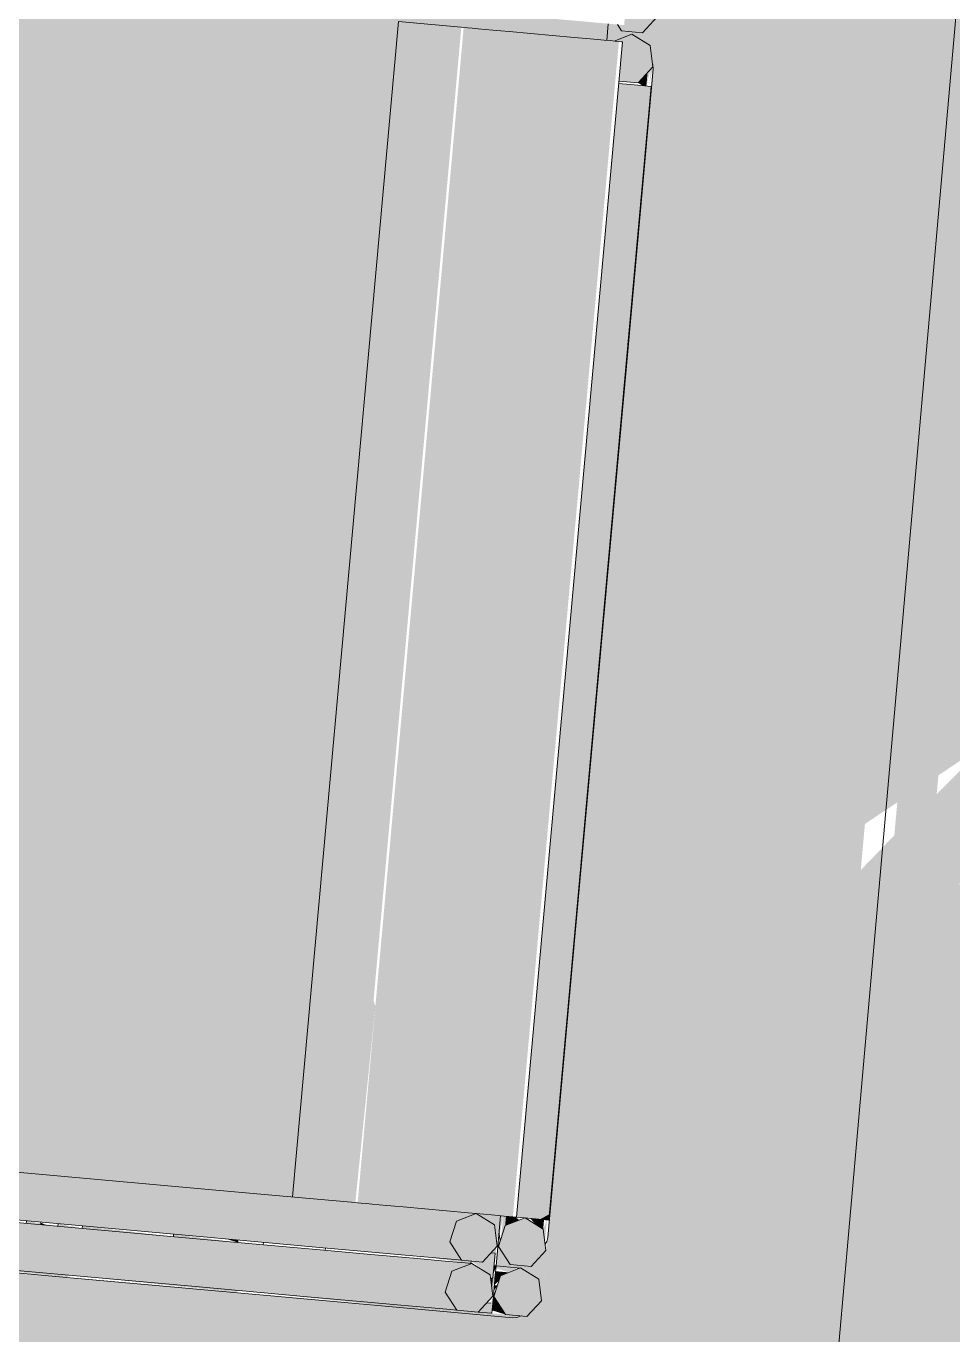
# Model space of a CAD drawing. Header units: centimetres. Extents: x -4381 to 5639, y -3920 to 4826.
# Drawn here: x 309.539 to 310.096, y 77.862 to 78.649 of the extents above; entities that cross this region are included whole.
import ezdxf
from ezdxf.xclip import XClip

# ---------------------------------------------------------------- set-up
doc = ezdxf.new("R2010")
doc.units = ezdxf.units.CM
doc.header["$MEASUREMENT"] = 0
doc.header["$XCLIPFRAME"] = 0
doc.linetypes.add('Dashed', pattern=[0.564444, 0.282222, -0.282222])
doc.layers.add('01- MOBILIER', color=7, linetype='Continuous')
doc.layers.add('Drawing & Figure', color=7, linetype='Continuous')
for name, color, linetype, lineweight in [('01- MOBILIER_Pen_No__1', 7, 'Continuous', 5), ('01- MOBILIER_Pen_No__101', 252, 'Continuous', 5), ('01- MOBILIER_Pen_No__2', 8, 'Continuous', 5), ('Dalles_Pen_No__101', 252, 'Continuous', 5)]:
    doc.layers.add(name, color=color, linetype=linetype, lineweight=lineweight)
doc.layers.add('01- MOBILIER_Pen_No__180', color=7, linetype='Continuous', lineweight=5, true_color=0xe2e3c6)
doc.layers.add('RECULS_Pen_No__58', color=7, linetype='Continuous', lineweight=5, true_color=0xdf0000)

# ---------------------------------------------------------------- blocks, each defined once
blk = doc.blocks.new('Drawing_13_13', base_point=(-54.85237, -87.09209))
at = {"layer": '01- MOBILIER', "linetype": 'Continuous', "lineweight": 0, "ltscale": 5, "true_color": 0xffffff}
for points in [[(185.16621, 65.98939), (185.13433, 65.63604), (185.4421, 65.60827), (185.47398, 65.96162)], [(185.4421, 65.60827), (185.46096, 65.60657), (185.49283, 65.95992), (185.47398, 65.96162)], [(185.46096, 65.60657), (185.49354, 65.95986)], [(185.46166, 65.6065), (185.46277, 65.6064), (185.49465, 65.95976), (185.49354, 65.95986)], [(185.46277, 65.6064), (185.46424, 65.60627), (185.49612, 65.95962), (185.49465, 65.95976)], [(185.46424, 65.60627), (185.46604, 65.60611), (185.49792, 65.95946), (185.49612, 65.95962)], [(185.46604, 65.60611), (185.46811, 65.60592), (185.49998, 65.95928), (185.49792, 65.95946)], [(185.46811, 65.60592), (185.47039, 65.60572), (185.50226, 65.95907), (185.49998, 65.95928)], [(185.47039, 65.60572), (185.47281, 65.6055), (185.50469, 65.95885), (185.50226, 65.95907)], [(185.47281, 65.6055), (185.47531, 65.60527), (185.50719, 65.95863), (185.50469, 65.95885)], [(185.47531, 65.60527), (185.49485, 65.60351), (185.52672, 65.95686), (185.50719, 65.95863)], [(185.49485, 65.60351), (185.49728, 65.60329), (185.52916, 65.95664), (185.52672, 65.95686)], [(185.49728, 65.60329), (185.49964, 65.60308), (185.53152, 65.95643), (185.52916, 65.95664)], [(185.49964, 65.60308), (185.50187, 65.60288), (185.53375, 65.95623), (185.53152, 65.95643)], [(185.50187, 65.60288), (185.50391, 65.60269), (185.53579, 65.95605), (185.53375, 65.95623)], [(185.50391, 65.60269), (185.50569, 65.60253), (185.53757, 65.95589), (185.53579, 65.95605)], [(185.50569, 65.60253), (185.50717, 65.6024), (185.53905, 65.95575), (185.53757, 65.95589)], [(185.50717, 65.6024), (185.50831, 65.60229), (185.54019, 65.95565), (185.53905, 65.95575)], [(185.50831, 65.60229), (185.54096, 65.95558)], [(185.50908, 65.60223), (185.54133, 65.95555)]]:
    blk.add_hatch(color=7, dxfattribs=at).paths.add_polyline_path(points)
at = {"layer": '01- MOBILIER_Pen_No__101', "linetype": 'Continuous', "lineweight": 0, "ltscale": 5, "true_color": 0x262626}
for points in [[(185.17581, 65.99358), (185.17536, 65.98856), (185.53653, 65.95598), (185.53699, 65.96099)], [(185.54141, 65.96059), (185.53976, 65.96074), (185.54097, 65.95886), (185.54732, 65.95828), (185.55175, 65.96303), (185.55091, 65.96951), (185.54544, 65.97286), (185.5428, 65.97184), (185.54178, 65.96056)], [(185.54027, 65.94376), (185.54597, 65.94325), (185.55039, 65.94799), (185.54955, 65.95448), (185.54408, 65.95782), (185.53879, 65.95578), (185.54133, 65.95555)], [(185.50831, 65.60229), (185.54096, 65.95558)], [(185.50908, 65.60223), (185.54133, 65.95555)], [(185.55044, 65.94856), (185.54648, 65.90462), (185.55052, 65.94737)], [(185.54597, 65.94325), (185.54729, 65.94238), (185.54752, 65.94491)], [(185.54752, 65.94491), (185.54729, 65.94238), (185.54845, 65.94227), (185.54881, 65.9463)], [(185.54881, 65.9463), (185.54845, 65.94227), (185.54979, 65.94734)], [(185.54979, 65.94734), (185.54932, 65.94219), (185.55039, 65.94799)], [(185.50981, 65.60613), (185.51602, 65.61131), (185.5459, 65.9425), (185.5402, 65.94302)], [(185.5459, 65.9425), (185.51602, 65.61131), (185.52039, 65.61545), (185.54986, 65.94214)], [(185.54116, 65.94368), (185.54272, 65.94279)], [(185.54279, 65.94353), (185.54435, 65.94264)], [(185.54442, 65.94339), (185.5459, 65.9425)], [(185.54192, 65.85416), (185.54658, 65.90372)], [(185.54192, 65.85416), (185.53701, 65.79967), (185.54206, 65.8536)], [(185.53701, 65.79967), (185.53197, 65.7438), (185.53717, 65.79946)], [(185.53197, 65.7438), (185.52705, 65.6893), (185.53217, 65.74397)], [(185.5225, 65.63885), (185.52728, 65.68983)], [(185.13441, 65.63695), (185.18804, 65.63119), (185.18904, 65.63307), (185.20068, 65.63605), (185.21958, 65.63846), (185.23671, 65.63828), (185.22928, 65.62747), (185.24094, 65.62642), (185.24839, 65.63726), (185.2886, 65.63357), (185.27963, 65.62293), (185.29224, 65.62179), (185.30119, 65.63241), (185.33962, 65.62889), (185.32918, 65.61846), (185.34278, 65.61723), (185.35319, 65.62764), (185.3906, 65.62421), (185.37873, 65.61399), (185.39337, 65.61266), (185.40522, 65.62287), (185.44237, 65.61946), (185.42905, 65.60945), (185.4421, 65.60827), (185.44602, 65.65175), (185.24451, 65.67023), (185.22491, 65.67044), (185.20331, 65.66767), (185.18157, 65.66212), (185.16119, 65.65415), (185.14355, 65.64432)], [(185.44545, 65.63698), (185.4451, 65.64151), (185.4421, 65.60827), (185.44847, 65.60769), (185.447, 65.62004)], [(185.5225, 65.63885), (185.51854, 65.59491), (185.51882, 65.59606), (185.52276, 65.63971)], [(185.20205, 65.62993), (185.20142, 65.62713), (185.41622, 65.60775), (185.4168, 65.61055)], [(185.20069, 65.61489), (185.20006, 65.61209), (185.41487, 65.59271), (185.41544, 65.59551)], [(185.4168, 65.61055), (185.41622, 65.60775), (185.43318, 65.60622), (185.43472, 65.60893)], [(185.43472, 65.60893), (185.43318, 65.60622), (185.44899, 65.60479), (185.45174, 65.6074)], [(185.45174, 65.6074), (185.44899, 65.60479), (185.46317, 65.60351), (185.46701, 65.60602)], [(185.46701, 65.60602), (185.46317, 65.60351), (185.47501, 65.60245), (185.47976, 65.60487)], [(185.47501, 65.60245), (185.48391, 65.60164), (185.48936, 65.604), (185.47976, 65.60487)], [(185.48936, 65.604), (185.48391, 65.60164), (185.48944, 65.60114), (185.49531, 65.60347)], [(185.49531, 65.60347), (185.48944, 65.60114), (185.49135, 65.60097), (185.49733, 65.60329)], [(185.49733, 65.60329), (185.5028, 65.59994), (185.50364, 65.59345), (185.50183, 65.59151), (185.503, 65.5914), (185.50266, 65.58765), (185.50465, 65.60262)], [(185.50418, 65.59738), (185.50426, 65.5962), (185.50484, 65.60261)], [(185.50426, 65.5962), (185.50538, 65.60256)], [(185.50538, 65.60256), (185.50477, 65.5958), (185.506, 65.59965), (185.50625, 65.60248)], [(185.50625, 65.60248), (185.506, 65.59965), (185.50721, 65.60012), (185.50741, 65.60238)], [(185.50721, 65.60012), (185.50866, 65.60068), (185.5088, 65.60225), (185.50741, 65.60238)], [(185.5088, 65.60225), (185.50866, 65.60068), (185.51027, 65.60131), (185.50908, 65.60223)], [(185.51649, 65.60156), (185.51911, 65.60132), (185.51927, 65.60308)], [(185.36208, 65.60108), (185.36611, 65.59997)], [(185.36627, 65.59995), (185.36788, 65.59981), (185.36624, 65.6007)], [(185.36995, 65.60037), (185.37154, 65.59948)], [(185.37154, 65.59948), (185.37889, 65.59881), (185.37161, 65.60022)], [(185.37896, 65.59956), (185.40628, 65.59634)], [(185.51361, 65.60182), (185.51501, 65.60011), (185.51515, 65.60168)], [(185.51515, 65.60168), (185.51501, 65.60011), (185.51634, 65.5993), (185.51654, 65.60155)], [(185.51654, 65.60155), (185.51634, 65.5993), (185.51744, 65.59862), (185.5177, 65.60145)], [(185.51744, 65.59862), (185.51796, 65.59461), (185.51857, 65.60137)], [(185.51796, 65.59461), (185.51911, 65.60132)], [(185.40628, 65.59634), (185.41736, 65.59534), (185.40634, 65.59709)], [(185.41544, 65.59551), (185.41487, 65.59271), (185.43183, 65.59118), (185.43336, 65.5939)], [(185.42567, 65.59534), (185.4222, 65.59566), (185.42561, 65.5946)], [(185.42583, 65.59533), (185.43328, 65.59391)], [(185.43334, 65.59465), (185.45194, 65.59222)], [(185.43336, 65.5939), (185.43183, 65.59118), (185.44763, 65.58976), (185.45039, 65.59236)], [(185.45039, 65.59236), (185.44763, 65.58976), (185.46181, 65.58848), (185.46566, 65.59098)], [(185.452, 65.59297), (185.46553, 65.591)], [(185.46566, 65.59098), (185.46181, 65.58848), (185.47365, 65.58741), (185.47841, 65.58983)], [(185.4958, 65.58902), (185.48138, 65.59032), (185.49573, 65.58827)], [(185.4958, 65.58902), (185.50145, 65.5849), (185.50232, 65.58389), (185.503, 65.5914), (185.50183, 65.59151), (185.49922, 65.58871)], [(185.37454, 65.58424), (185.32137, 65.58903), (185.37417, 65.58408)], [(185.37493, 65.58476), (185.32142, 65.58959), (185.37454, 65.58424)], [(185.47365, 65.58741), (185.48256, 65.58661), (185.488, 65.58897), (185.47841, 65.58983)], [(185.488, 65.58897), (185.48256, 65.58661), (185.48809, 65.58611), (185.49396, 65.58843)], [(185.49396, 65.58843), (185.48809, 65.58611), (185.49, 65.58593), (185.49598, 65.58825)], [(185.50266, 65.58765), (185.50241, 65.58481), (185.5033, 65.58759)], [(185.50323, 65.58684), (185.50715, 65.58559), (185.50905, 65.58632)], [(185.50328, 65.5874), (185.51022, 65.58677), (185.5033, 65.58759)], [(185.50328, 65.5874), (185.50905, 65.58632), (185.51022, 65.58677)], [(185.42519, 65.57967), (185.37454, 65.58424), (185.42449, 65.57954)], [(185.4259, 65.58016), (185.37493, 65.58476), (185.42519, 65.57967)], [(185.50157, 65.58395), (185.50202, 65.58049), (185.50232, 65.58389)], [(185.50229, 65.57841), (185.50304, 65.58476), (185.50232, 65.58389), (185.50202, 65.58048)], [(185.50291, 65.58333), (185.50277, 65.58174), (185.50419, 65.58322)], [(185.50304, 65.58476), (185.50291, 65.58333), (185.50419, 65.58322), (185.50464, 65.58461)], [(185.50315, 65.58595), (185.50304, 65.58476), (185.50464, 65.58461), (185.50715, 65.58559)], [(185.42519, 65.57967), (185.46991, 65.57544), (185.47092, 65.57554)], [(185.4259, 65.58016), (185.47092, 65.57554), (185.47192, 65.57601)], [(185.49786, 65.57367), (185.50201, 65.5733), (185.50247, 65.5784), (185.50165, 65.57637), (185.50048, 65.57647)], [(185.50247, 65.5784), (185.50233, 65.57681), (185.50374, 65.57668), (185.50265, 65.57838)], [(185.50262, 65.58007), (185.5037, 65.58166)], [(185.50956, 65.57205), (185.47092, 65.57554), (185.46991, 65.57544), (185.5083, 65.57198)], [(185.5108, 65.5725), (185.47192, 65.57601), (185.47092, 65.57554), (185.50956, 65.57205)], [(185.50209, 65.57419), (185.50554, 65.57388), (185.50472, 65.57515), (185.5022, 65.57538)], [(185.50233, 65.57681), (185.5022, 65.57538), (185.50472, 65.57515), (185.50374, 65.57668)], [(185.50209, 65.57419), (185.50615, 65.57292), (185.50554, 65.57388)]]:
    blk.add_hatch(color=250, dxfattribs=at).paths.add_polyline_path(points)
at = {"layer": '01- MOBILIER_Pen_No__180', "linetype": 'Continuous', "ltscale": 5}
for points in [[(185.17581, 65.99358), (185.17536, 65.98856), (185.53653, 65.95598), (185.53699, 65.96099)], [(185.54141, 65.96059), (185.53976, 65.96074), (185.54097, 65.95886), (185.54732, 65.95828), (185.55175, 65.96303), (185.55091, 65.96951), (185.54544, 65.97286), (185.5428, 65.97184), (185.54178, 65.96056)], [(185.54027, 65.94376), (185.54597, 65.94325), (185.55039, 65.94799), (185.54955, 65.95448), (185.54408, 65.95782), (185.53879, 65.95578), (185.54133, 65.95555)], [(185.55044, 65.94856), (185.54648, 65.90462), (185.55052, 65.94737)], [(185.54597, 65.94325), (185.54729, 65.94238), (185.54752, 65.94491)], [(185.54752, 65.94491), (185.54729, 65.94238), (185.54845, 65.94227), (185.54881, 65.9463)], [(185.54881, 65.9463), (185.54845, 65.94227), (185.54979, 65.94734)], [(185.54979, 65.94734), (185.54932, 65.94219), (185.55039, 65.94799)], [(185.5402, 65.94302), (185.50945, 65.60219), (185.51515, 65.60168), (185.5459, 65.9425)], [(185.51515, 65.60168), (185.51911, 65.60132), (185.54986, 65.94214), (185.5459, 65.9425)], [(185.54116, 65.94368), (185.54272, 65.94279)], [(185.54279, 65.94353), (185.54435, 65.94264)], [(185.54442, 65.94339), (185.5459, 65.9425)], [(185.54192, 65.85416), (185.54658, 65.90372)], [(185.53701, 65.79967), (185.54206, 65.8536)], [(185.53701, 65.79967), (185.53197, 65.7438), (185.53717, 65.79946)], [(185.53197, 65.7438), (185.52705, 65.6893), (185.53217, 65.74397)], [(185.5225, 65.63885), (185.52728, 65.68983)], [(185.5225, 65.63885), (185.51854, 65.59491), (185.51882, 65.59606), (185.52276, 65.63971)], [(185.20205, 65.62993), (185.20142, 65.62713), (185.41622, 65.60775), (185.4168, 65.61055)], [(185.20142, 65.62713), (185.20075, 65.62078), (185.41557, 65.6014), (185.41622, 65.60775)], [(185.20075, 65.62078), (185.20055, 65.61565), (185.41533, 65.59628), (185.41557, 65.6014)], [(185.20069, 65.61489), (185.20006, 65.61209), (185.41487, 65.59271), (185.41544, 65.59551)], [(185.20006, 65.61209), (185.19939, 65.60574), (185.41421, 65.58636), (185.41487, 65.59271)], [(185.4168, 65.61055), (185.41622, 65.60775), (185.43318, 65.60622), (185.43472, 65.60893)], [(185.41622, 65.60775), (185.41557, 65.6014), (185.43229, 65.59989), (185.43318, 65.60622)], [(185.43318, 65.60622), (185.43229, 65.59989), (185.4478, 65.59849), (185.44899, 65.60479)], [(185.43472, 65.60893), (185.43318, 65.60622), (185.44899, 65.60479), (185.45174, 65.6074)], [(185.45174, 65.6074), (185.44899, 65.60479), (185.46317, 65.60351), (185.46701, 65.60602)], [(185.46317, 65.60351), (185.47501, 65.60245), (185.47976, 65.60487), (185.46701, 65.60602)], [(185.19939, 65.60574), (185.19919, 65.60062), (185.41398, 65.58124), (185.41421, 65.58636)], [(185.44899, 65.60479), (185.4478, 65.59849), (185.46171, 65.59723), (185.46317, 65.60351)], [(185.46317, 65.60351), (185.46171, 65.59723), (185.47332, 65.59619), (185.47501, 65.60245)], [(185.47501, 65.60245), (185.47332, 65.59619), (185.48206, 65.5954), (185.48391, 65.60164)], [(185.47976, 65.60487), (185.47501, 65.60245), (185.48391, 65.60164), (185.48936, 65.604)], [(185.48936, 65.604), (185.48391, 65.60164), (185.48944, 65.60114), (185.49531, 65.60347)], [(185.49733, 65.60329), (185.49135, 65.60097), (185.48937, 65.59474), (185.49287, 65.58928), (185.49922, 65.58871), (185.50364, 65.59345), (185.5028, 65.59994)], [(185.49531, 65.60347), (185.48944, 65.60114), (185.49135, 65.60097), (185.49733, 65.60329)], [(185.50465, 65.60262), (185.49733, 65.60329), (185.5028, 65.59994), (185.50364, 65.59345), (185.50183, 65.59151), (185.503, 65.5914), (185.50266, 65.58765)], [(185.51744, 65.59862), (185.51198, 65.60196), (185.506, 65.59965), (185.50401, 65.59342), (185.50751, 65.58796), (185.51386, 65.58739), (185.51828, 65.59213)], [(185.50418, 65.59738), (185.50426, 65.5962), (185.50484, 65.60261)], [(185.50426, 65.5962), (185.50538, 65.60256)], [(185.50538, 65.60256), (185.50477, 65.5958), (185.506, 65.59965), (185.50625, 65.60248)], [(185.50625, 65.60248), (185.506, 65.59965), (185.50721, 65.60012), (185.50741, 65.60238)], [(185.50721, 65.60012), (185.50866, 65.60068), (185.5088, 65.60225), (185.50741, 65.60238)], [(185.5088, 65.60225), (185.50866, 65.60068), (185.51027, 65.60131), (185.50908, 65.60223)], [(185.36201, 65.60033), (185.37154, 65.59948), (185.36208, 65.60108)], [(185.37161, 65.60022), (185.37889, 65.59881)], [(185.37889, 65.59881), (185.40628, 65.59634), (185.37896, 65.59956)], [(185.41557, 65.6014), (185.41533, 65.59628), (185.43272, 65.59471), (185.43229, 65.59989)], [(185.43229, 65.59989), (185.43272, 65.59471), (185.44907, 65.59323), (185.4478, 65.59849)], [(185.4478, 65.59849), (185.44907, 65.59323), (185.46373, 65.59191), (185.46171, 65.59723)], [(185.48391, 65.60164), (185.48206, 65.5954), (185.48748, 65.59491), (185.48944, 65.60114)], [(185.48944, 65.60114), (185.48748, 65.59491), (185.48937, 65.59474), (185.49135, 65.60097)], [(185.51361, 65.60182), (185.51501, 65.60011), (185.51515, 65.60168)], [(185.51515, 65.60168), (185.51501, 65.60011), (185.51634, 65.5993), (185.51654, 65.60155)], [(185.51654, 65.60155), (185.51634, 65.5993), (185.51744, 65.59862), (185.5177, 65.60145)], [(185.51744, 65.59862), (185.51796, 65.59461), (185.51857, 65.60137)], [(185.51796, 65.59461), (185.51911, 65.60132)], [(185.40628, 65.59634), (185.42561, 65.5946), (185.40634, 65.59709)], [(185.41544, 65.59551), (185.41487, 65.59271), (185.43183, 65.59118), (185.43336, 65.5939)], [(185.42583, 65.59533), (185.43328, 65.59391)], [(185.43334, 65.59465), (185.45194, 65.59222)], [(185.47332, 65.59619), (185.46171, 65.59723), (185.46373, 65.59191), (185.47598, 65.5908)], [(185.47332, 65.59619), (185.47598, 65.5908), (185.48519, 65.58997), (185.48206, 65.5954)], [(185.48206, 65.5954), (185.48519, 65.58997), (185.49091, 65.58946), (185.48748, 65.59491)], [(185.48748, 65.59491), (185.49091, 65.58946), (185.49287, 65.58928), (185.48937, 65.59474)], [(185.41487, 65.59271), (185.41421, 65.58636), (185.43094, 65.58485), (185.43183, 65.59118)], [(185.43183, 65.59118), (185.43094, 65.58485), (185.44644, 65.58345), (185.44763, 65.58976)], [(185.43336, 65.5939), (185.43183, 65.59118), (185.44763, 65.58976), (185.45039, 65.59236)], [(185.45039, 65.59236), (185.44763, 65.58976), (185.46181, 65.58848), (185.46566, 65.59098)], [(185.452, 65.59297), (185.49573, 65.58827)], [(185.46181, 65.58848), (185.47365, 65.58741), (185.47841, 65.58983), (185.46566, 65.59098)], [(185.4958, 65.58902), (185.50145, 65.5849), (185.50232, 65.58389), (185.503, 65.5914), (185.50183, 65.59151), (185.49922, 65.58871)], [(185.37454, 65.58424), (185.32137, 65.58903), (185.37417, 65.58408)], [(185.37493, 65.58476), (185.32142, 65.58959), (185.37454, 65.58424)], [(185.41421, 65.58636), (185.41398, 65.58124), (185.43136, 65.57967), (185.43094, 65.58485)], [(185.44763, 65.58976), (185.44644, 65.58345), (185.46035, 65.5822), (185.46181, 65.58848)], [(185.46181, 65.58848), (185.46035, 65.5822), (185.47196, 65.58115), (185.47365, 65.58741)], [(185.47365, 65.58741), (185.47196, 65.58115), (185.4807, 65.58036), (185.48256, 65.58661)], [(185.47841, 65.58983), (185.47365, 65.58741), (185.48256, 65.58661), (185.488, 65.58897)], [(185.48256, 65.58661), (185.4807, 65.58036), (185.48613, 65.57987), (185.48809, 65.58611)], [(185.488, 65.58897), (185.48256, 65.58661), (185.48809, 65.58611), (185.49396, 65.58843)], [(185.49598, 65.58825), (185.49, 65.58593), (185.48801, 65.5797), (185.49151, 65.57424), (185.49786, 65.57367), (185.50229, 65.57841), (185.50145, 65.5849)], [(185.49396, 65.58843), (185.48809, 65.58611), (185.49, 65.58593), (185.49598, 65.58825)], [(185.50266, 65.58765), (185.50241, 65.58481), (185.5033, 65.58759)], [(185.51609, 65.58358), (185.51062, 65.58693), (185.50464, 65.58461), (185.50265, 65.57838), (185.50615, 65.57292), (185.51251, 65.57235), (185.51693, 65.57709)], [(185.50323, 65.58684), (185.50715, 65.58559), (185.50905, 65.58632)], [(185.50328, 65.5874), (185.51022, 65.58677), (185.5033, 65.58759)], [(185.50328, 65.5874), (185.50905, 65.58632), (185.51022, 65.58677)], [(185.37454, 65.58424), (185.42449, 65.57954)], [(185.37493, 65.58476), (185.42519, 65.57967)], [(185.43094, 65.58485), (185.43136, 65.57967), (185.44771, 65.5782), (185.44644, 65.58345)], [(185.44644, 65.58345), (185.44771, 65.5782), (185.46237, 65.57687), (185.46035, 65.5822)], [(185.48809, 65.58611), (185.48613, 65.57987), (185.48801, 65.5797), (185.49, 65.58593)], [(185.50229, 65.57841), (185.50304, 65.58476), (185.50232, 65.58389), (185.50202, 65.58048)], [(185.50202, 65.58049), (185.50232, 65.58389)], [(185.50291, 65.58333), (185.50277, 65.58174), (185.50419, 65.58322)], [(185.50291, 65.58333), (185.50419, 65.58322), (185.50464, 65.58461), (185.50304, 65.58476)], [(185.50315, 65.58595), (185.50304, 65.58476), (185.50464, 65.58461), (185.50715, 65.58559)], [(185.42519, 65.57967), (185.46991, 65.57544), (185.47092, 65.57554)], [(185.4259, 65.58016), (185.47092, 65.57554), (185.47192, 65.57601)], [(185.47196, 65.58115), (185.46035, 65.5822), (185.46237, 65.57687), (185.47462, 65.57577)], [(185.47196, 65.58115), (185.47462, 65.57577), (185.48383, 65.57494), (185.4807, 65.58036)], [(185.4807, 65.58036), (185.48383, 65.57494), (185.48955, 65.57442), (185.48613, 65.57987)], [(185.48613, 65.57987), (185.48955, 65.57442), (185.49151, 65.57424), (185.48801, 65.5797)], [(185.49786, 65.57367), (185.50201, 65.5733), (185.50247, 65.5784), (185.50165, 65.57637), (185.50048, 65.57647)], [(185.50247, 65.5784), (185.50233, 65.57681), (185.50374, 65.57668), (185.50265, 65.57838)], [(185.50277, 65.58174), (185.50262, 65.58007), (185.5037, 65.58166)], [(185.47092, 65.57554), (185.46991, 65.57544), (185.5083, 65.57198), (185.50956, 65.57205)], [(185.47192, 65.57601), (185.47092, 65.57554), (185.50956, 65.57205), (185.5108, 65.5725)], [(185.50209, 65.57419), (185.50554, 65.57388), (185.50472, 65.57515), (185.5022, 65.57538)], [(185.50233, 65.57681), (185.5022, 65.57538), (185.50472, 65.57515), (185.50374, 65.57668)], [(185.50209, 65.57419), (185.50615, 65.57292), (185.50554, 65.57388)]]:
    blk.add_hatch(color=256, dxfattribs=at).paths.add_polyline_path(points)
at = {"layer": '01- MOBILIER_Pen_No__2', "linetype": 'Continuous', "lineweight": 0, "ltscale": 5, "true_color": 0x1f1f1f}
for points in [[(185.17581, 65.99358), (185.17536, 65.98856), (185.53653, 65.95598), (185.53699, 65.96099)], [(185.54141, 65.96059), (185.53976, 65.96074), (185.54097, 65.95886), (185.54732, 65.95828), (185.55175, 65.96303), (185.55091, 65.96951), (185.54544, 65.97286), (185.5428, 65.97184), (185.54178, 65.96056)], [(185.54027, 65.94376), (185.54597, 65.94325), (185.55039, 65.94799), (185.54955, 65.95448), (185.54408, 65.95782), (185.53879, 65.95578), (185.54133, 65.95555)], [(185.50831, 65.60229), (185.54096, 65.95558)], [(185.50908, 65.60223), (185.54133, 65.95555)], [(185.55044, 65.94856), (185.54648, 65.90462), (185.55052, 65.94737)], [(185.54597, 65.94325), (185.54729, 65.94238), (185.54752, 65.94491)], [(185.54752, 65.94491), (185.54729, 65.94238), (185.54845, 65.94227), (185.54881, 65.9463)], [(185.54881, 65.9463), (185.54845, 65.94227), (185.54979, 65.94734)], [(185.54979, 65.94734), (185.54932, 65.94219), (185.55039, 65.94799)], [(185.5402, 65.94302), (185.50945, 65.60219), (185.51515, 65.60168), (185.5459, 65.9425)], [(185.51515, 65.60168), (185.51911, 65.60132), (185.54986, 65.94214), (185.5459, 65.9425)], [(185.54116, 65.94368), (185.54272, 65.94279)], [(185.54279, 65.94353), (185.54435, 65.94264)], [(185.54442, 65.94339), (185.5459, 65.9425)], [(185.54192, 65.85416), (185.54658, 65.90372)], [(185.54192, 65.85416), (185.53701, 65.79967), (185.54206, 65.8536)], [(185.13433, 65.63604), (185.4421, 65.60827), (185.45848, 65.7899), (185.15075, 65.81812)], [(185.53701, 65.79967), (185.53197, 65.7438), (185.53717, 65.79946)], [(185.4421, 65.60827), (185.46096, 65.60657), (185.46642, 65.66719), (185.45756, 65.77966)], [(185.53197, 65.7438), (185.52705, 65.6893), (185.53217, 65.74397)], [(185.52705, 65.6893), (185.5225, 65.63885), (185.52728, 65.68983)], [(185.46642, 65.66719), (185.46096, 65.60657), (185.467, 65.66571)], [(185.467, 65.66571), (185.46166, 65.6065), (185.46277, 65.6064), (185.46799, 65.6643)], [(185.46799, 65.6643), (185.46277, 65.6064), (185.46424, 65.60627), (185.46936, 65.66298)], [(185.46936, 65.66298), (185.46424, 65.60627), (185.46604, 65.60611), (185.47106, 65.66179)], [(185.47106, 65.66179), (185.46604, 65.60611), (185.46811, 65.60592), (185.47305, 65.66077)], [(185.51238, 65.66009), (185.50717, 65.6024), (185.50831, 65.60229), (185.51363, 65.66125)], [(185.47305, 65.66077), (185.46811, 65.60592), (185.47039, 65.60572), (185.47528, 65.65996)], [(185.47528, 65.65996), (185.47039, 65.60572), (185.47281, 65.6055), (185.47767, 65.65937)], [(185.47767, 65.65937), (185.47281, 65.6055), (185.47531, 65.60527), (185.48016, 65.65902)], [(185.49969, 65.65725), (185.48016, 65.65902), (185.47531, 65.60527), (185.49485, 65.60351)], [(185.49969, 65.65725), (185.49485, 65.60351), (185.49728, 65.60329), (185.50214, 65.65715)], [(185.50214, 65.65715), (185.49728, 65.60329), (185.49964, 65.60308), (185.50453, 65.65729)], [(185.50453, 65.65729), (185.49964, 65.60308), (185.50187, 65.60288), (185.50681, 65.65767)], [(185.50681, 65.65767), (185.50187, 65.60288), (185.50391, 65.60269), (185.50892, 65.65827)], [(185.50892, 65.65827), (185.50391, 65.60269), (185.50569, 65.60253), (185.51079, 65.65909)], [(185.51079, 65.65909), (185.50569, 65.60253), (185.50717, 65.6024), (185.51238, 65.66009)], [(185.5225, 65.63885), (185.51854, 65.59491), (185.51882, 65.59606), (185.52276, 65.63971)], [(185.20205, 65.62993), (185.20142, 65.62713), (185.41622, 65.60775), (185.4168, 65.61055)], [(185.20142, 65.62713), (185.20075, 65.62078), (185.41557, 65.6014), (185.41622, 65.60775)], [(185.20075, 65.62078), (185.20055, 65.61565), (185.41533, 65.59628), (185.41557, 65.6014)], [(185.20069, 65.61489), (185.20006, 65.61209), (185.41487, 65.59271), (185.41544, 65.59551)], [(185.20006, 65.61209), (185.19939, 65.60574), (185.41421, 65.58636), (185.41487, 65.59271)], [(185.4168, 65.61055), (185.41622, 65.60775), (185.43318, 65.60622), (185.43472, 65.60893)], [(185.41622, 65.60775), (185.41557, 65.6014), (185.43229, 65.59989), (185.43318, 65.60622)], [(185.43318, 65.60622), (185.43229, 65.59989), (185.4478, 65.59849), (185.44899, 65.60479)], [(185.43472, 65.60893), (185.43318, 65.60622), (185.44899, 65.60479), (185.45174, 65.6074)], [(185.44899, 65.60479), (185.46317, 65.60351), (185.46701, 65.60602), (185.45174, 65.6074)], [(185.46701, 65.60602), (185.46317, 65.60351), (185.47501, 65.60245), (185.47976, 65.60487)], [(185.19939, 65.60574), (185.19919, 65.60062), (185.41398, 65.58124), (185.41421, 65.58636)], [(185.4478, 65.59849), (185.46171, 65.59723), (185.46317, 65.60351), (185.44899, 65.60479)], [(185.46317, 65.60351), (185.46171, 65.59723), (185.47332, 65.59619), (185.47501, 65.60245)], [(185.47501, 65.60245), (185.47332, 65.59619), (185.48206, 65.5954), (185.48391, 65.60164)], [(185.47976, 65.60487), (185.47501, 65.60245), (185.48391, 65.60164), (185.48936, 65.604)], [(185.48936, 65.604), (185.48391, 65.60164), (185.48944, 65.60114), (185.49531, 65.60347)], [(185.49733, 65.60329), (185.49135, 65.60097), (185.48937, 65.59474), (185.49287, 65.58928), (185.49922, 65.58871), (185.50364, 65.59345), (185.5028, 65.59994)], [(185.49531, 65.60347), (185.48944, 65.60114), (185.49135, 65.60097), (185.49733, 65.60329)], [(185.49733, 65.60329), (185.5028, 65.59994), (185.50364, 65.59345), (185.50183, 65.59151), (185.503, 65.5914), (185.50266, 65.58765), (185.50465, 65.60262)], [(185.51744, 65.59862), (185.51198, 65.60196), (185.506, 65.59965), (185.50401, 65.59342), (185.50751, 65.58796), (185.51386, 65.58739), (185.51828, 65.59213)], [(185.50426, 65.5962), (185.50484, 65.60261), (185.50418, 65.59738)], [(185.50484, 65.60261), (185.50426, 65.5962), (185.50538, 65.60256)], [(185.50477, 65.5958), (185.506, 65.59965), (185.50625, 65.60248)], [(185.506, 65.59965), (185.50721, 65.60012), (185.50741, 65.60238), (185.50625, 65.60248)], [(185.50721, 65.60012), (185.50866, 65.60068), (185.5088, 65.60225), (185.50741, 65.60238)], [(185.5088, 65.60225), (185.50866, 65.60068), (185.51027, 65.60131), (185.50908, 65.60223)], [(185.36201, 65.60033), (185.37154, 65.59948), (185.36208, 65.60108)], [(185.37161, 65.60022), (185.37889, 65.59881)], [(185.37889, 65.59881), (185.40628, 65.59634), (185.37896, 65.59956)], [(185.41557, 65.6014), (185.41533, 65.59628), (185.43272, 65.59471), (185.43229, 65.59989)], [(185.43272, 65.59471), (185.44907, 65.59323), (185.4478, 65.59849), (185.43229, 65.59989)], [(185.46171, 65.59723), (185.4478, 65.59849), (185.44907, 65.59323), (185.46373, 65.59191)], [(185.48391, 65.60164), (185.48206, 65.5954), (185.48748, 65.59491), (185.48944, 65.60114)], [(185.48944, 65.60114), (185.48748, 65.59491), (185.48937, 65.59474), (185.49135, 65.60097)], [(185.51361, 65.60182), (185.51501, 65.60011), (185.51515, 65.60168)], [(185.51515, 65.60168), (185.51501, 65.60011), (185.51634, 65.5993), (185.51654, 65.60155)], [(185.51654, 65.60155), (185.51634, 65.5993), (185.51744, 65.59862), (185.5177, 65.60145)], [(185.51744, 65.59862), (185.51796, 65.59461), (185.51857, 65.60137)], [(185.51796, 65.59461), (185.51911, 65.60132)], [(185.40628, 65.59634), (185.42561, 65.5946), (185.40634, 65.59709)], [(185.41544, 65.59551), (185.41487, 65.59271), (185.43183, 65.59118), (185.43336, 65.5939)], [(185.42583, 65.59533), (185.43328, 65.59391)], [(185.43334, 65.59465), (185.45194, 65.59222)], [(185.46171, 65.59723), (185.46373, 65.59191), (185.47598, 65.5908), (185.47332, 65.59619)], [(185.47332, 65.59619), (185.47598, 65.5908), (185.48519, 65.58997), (185.48206, 65.5954)], [(185.48206, 65.5954), (185.48519, 65.58997), (185.49091, 65.58946), (185.48748, 65.59491)], [(185.48748, 65.59491), (185.49091, 65.58946), (185.49287, 65.58928), (185.48937, 65.59474)], [(185.41487, 65.59271), (185.41421, 65.58636), (185.43094, 65.58485), (185.43183, 65.59118)], [(185.43094, 65.58485), (185.44644, 65.58345), (185.44763, 65.58976), (185.43183, 65.59118)], [(185.43336, 65.5939), (185.43183, 65.59118), (185.44763, 65.58976), (185.45039, 65.59236)], [(185.44763, 65.58976), (185.46181, 65.58848), (185.46566, 65.59098), (185.45039, 65.59236)], [(185.452, 65.59297), (185.49573, 65.58827)], [(185.46566, 65.59098), (185.46181, 65.58848), (185.47365, 65.58741), (185.47841, 65.58983)], [(185.4958, 65.58902), (185.50145, 65.5849), (185.50232, 65.58389), (185.503, 65.5914), (185.50183, 65.59151), (185.49922, 65.58871)], [(185.32137, 65.58903), (185.37417, 65.58408)], [(185.32142, 65.58959), (185.37454, 65.58424)], [(185.41421, 65.58636), (185.41398, 65.58124), (185.43136, 65.57967), (185.43094, 65.58485)], [(185.44644, 65.58345), (185.46035, 65.5822), (185.46181, 65.58848), (185.44763, 65.58976)], [(185.46181, 65.58848), (185.46035, 65.5822), (185.47196, 65.58115), (185.47365, 65.58741)], [(185.47365, 65.58741), (185.47196, 65.58115), (185.4807, 65.58036), (185.48256, 65.58661)], [(185.47841, 65.58983), (185.47365, 65.58741), (185.48256, 65.58661), (185.488, 65.58897)], [(185.48256, 65.58661), (185.4807, 65.58036), (185.48613, 65.57987), (185.48809, 65.58611)], [(185.488, 65.58897), (185.48256, 65.58661), (185.48809, 65.58611), (185.49396, 65.58843)], [(185.49598, 65.58825), (185.49, 65.58593), (185.48801, 65.5797), (185.49151, 65.57424), (185.49786, 65.57367), (185.50229, 65.57841), (185.50145, 65.5849)], [(185.49396, 65.58843), (185.48809, 65.58611), (185.49, 65.58593), (185.49598, 65.58825)], [(185.50266, 65.58765), (185.50241, 65.58481), (185.5033, 65.58759)], [(185.51609, 65.58358), (185.51062, 65.58693), (185.50464, 65.58461), (185.50265, 65.57838), (185.50615, 65.57292), (185.51251, 65.57235), (185.51693, 65.57709)], [(185.50323, 65.58684), (185.50905, 65.58632), (185.51022, 65.58677), (185.50328, 65.5874)], [(185.50323, 65.58684), (185.50715, 65.58559), (185.50905, 65.58632)], [(185.5033, 65.58759), (185.51022, 65.58677)], [(185.42519, 65.57967), (185.37454, 65.58424), (185.42449, 65.57954)], [(185.4259, 65.58016), (185.37493, 65.58476), (185.42519, 65.57967)], [(185.43136, 65.57967), (185.44771, 65.5782), (185.44644, 65.58345), (185.43094, 65.58485)], [(185.46035, 65.5822), (185.44644, 65.58345), (185.44771, 65.5782), (185.46237, 65.57687)], [(185.48809, 65.58611), (185.48613, 65.57987), (185.48801, 65.5797), (185.49, 65.58593)], [(185.50157, 65.58395), (185.50202, 65.58049), (185.50232, 65.58389)], [(185.50229, 65.57841), (185.50304, 65.58476), (185.50232, 65.58389), (185.50202, 65.58048)], [(185.50291, 65.58333), (185.50277, 65.58174), (185.50419, 65.58322)], [(185.50304, 65.58476), (185.50291, 65.58333), (185.50419, 65.58322), (185.50464, 65.58461)], [(185.50315, 65.58595), (185.50304, 65.58476), (185.50464, 65.58461), (185.50715, 65.58559)], [(185.42519, 65.57967), (185.46991, 65.57544), (185.47092, 65.57554)], [(185.4259, 65.58016), (185.47092, 65.57554), (185.47192, 65.57601)], [(185.46035, 65.5822), (185.46237, 65.57687), (185.47462, 65.57577), (185.47196, 65.58115)], [(185.47196, 65.58115), (185.47462, 65.57577), (185.48383, 65.57494), (185.4807, 65.58036)], [(185.4807, 65.58036), (185.48383, 65.57494), (185.48955, 65.57442), (185.48613, 65.57987)], [(185.48613, 65.57987), (185.48955, 65.57442), (185.49151, 65.57424), (185.48801, 65.5797)], [(185.49786, 65.57367), (185.50201, 65.5733), (185.50247, 65.5784), (185.50165, 65.57637), (185.50048, 65.57647)], [(185.50247, 65.5784), (185.50233, 65.57681), (185.50374, 65.57668), (185.50265, 65.57838)], [(185.50277, 65.58174), (185.50262, 65.58007), (185.5037, 65.58166)], [(185.47092, 65.57554), (185.46991, 65.57544), (185.5083, 65.57198), (185.50956, 65.57205)], [(185.47192, 65.57601), (185.47092, 65.57554), (185.50956, 65.57205), (185.5108, 65.5725)], [(185.50209, 65.57419), (185.50554, 65.57388), (185.50472, 65.57515), (185.5022, 65.57538)], [(185.5022, 65.57538), (185.50472, 65.57515), (185.50374, 65.57668), (185.50233, 65.57681)], [(185.50209, 65.57419), (185.50615, 65.57292), (185.50554, 65.57388)]]:
    blk.add_hatch(color=250, dxfattribs=at).paths.add_polyline_path(points)
at = {"layer": 'Dalles_Pen_No__101', "linetype": 'Continuous', "lineweight": 0, "ltscale": 5, "true_color": 0x262626}
h = blk.add_hatch(color=250, dxfattribs=at)
h.paths.add_polyline_path([(183.50658, 65.55033), (185.49849, 65.37063), (185.51882, 65.59606), (185.51854, 65.59491), (185.51828, 65.59213), (185.51386, 65.58739), (185.50751, 65.58796), (185.50401, 65.59342), (185.50461, 65.59529), (185.50418, 65.59738), (185.5033, 65.58759), (185.50965, 65.58701), (185.51609, 65.58358), (185.51693, 65.57709), (185.51251, 65.57235), (185.5108, 65.5725), (185.50956, 65.57205), (185.5083, 65.57198), (185.13441, 65.60571), (185.13318, 65.60601), (185.13204, 65.60667), (185.13033, 65.60683), (185.12683, 65.61229), (185.12882, 65.61852), (185.1348, 65.62083), (185.14212, 65.62017), (185.13169, 65.62186), (185.12819, 65.62732), (185.12879, 65.62919), (185.12836, 65.63129), (185.12884, 65.63653), (185.12092, 65.63725), (185.13095, 65.74845), (184.52799, 65.80285), (184.53891, 65.92384), (184.44221, 65.93257), (184.44269, 65.93796), (184.4394, 65.93282), (184.4338, 65.93332), (184.43149, 65.93897), (184.43098, 65.93715), (184.42988, 65.93579), (184.4282, 65.93383), (184.4226, 65.93434), (184.4219, 65.93605), (184.42045, 65.9381), (184.42026, 65.93977), (184.44164, 66.17673), (184.44213, 66.17834), (184.44323, 66.1797), (184.44491, 66.18166), (184.45051, 66.18115), (184.45121, 66.17944), (184.45266, 66.17739), (184.45285, 66.17572), (184.45611, 66.18065), (184.46172, 66.18014), (184.46403, 66.1745), (184.46452, 66.17989), (184.86788, 66.1435), (184.86739, 66.13811), (184.87068, 66.14324), (184.87628, 66.14274), (184.8786, 66.1371), (184.8791, 66.13892), (184.88021, 66.14027), (184.88189, 66.14223), (184.88749, 66.14173), (184.88819, 66.14002), (184.88963, 66.13797), (184.88982, 66.13629), (184.88047, 66.03266), (184.9073, 66.03025), (184.89101, 65.97199), (184.88412, 65.95612), (184.87365, 65.95707), (184.87225, 65.94148), (184.87755, 65.941), (184.87288, 65.93024), (184.87107, 65.92843), (184.86844, 65.89934), (184.86796, 65.89772), (184.86685, 65.89637), (184.86518, 65.89441), (185.01351, 66.04274), (185.0168, 66.04788), (185.01448, 66.05352), (185.03418, 66.27785), (185.03485, 66.27928), (185.03814, 66.28442), (185.03582, 66.29006), (185.03022, 66.29057), (185.02639, 66.28674), (185.02462, 66.29107), (185.01901, 66.29158), (185.01507, 66.28763), (185.01399, 66.2896), (184.61108, 66.32595), (184.61005, 66.32847), (184.60445, 66.32898), (184.60062, 66.32515), (184.59885, 66.32948), (184.59324, 66.32999), (184.5738, 66.31054), (184.58488, 66.43343), (184.52055, 66.43924), (184.52126, 66.44716), (184.51606, 66.44763), (184.51491, 66.44792), (184.51215, 66.44817), (184.50744, 66.45259), (184.50838, 66.46308), (184.50698, 66.45583), (184.50366, 66.45036), (184.49721, 66.44952), (184.4925, 66.45393), (184.49265, 66.45564), (184.49221, 66.45688), (184.49213, 66.45814), (184.52586, 66.83203), (184.52616, 66.83326), (184.52682, 66.8344), (184.52698, 66.83611), (184.5324, 66.83961), (184.53859, 66.83763), (184.54089, 66.83165), (184.54023, 66.82433), (184.54996, 66.82345), (184.54881, 66.82374), (184.54605, 66.82399), (184.54134, 66.8284), (184.54192, 66.83476), (184.54734, 66.83826), (184.5492, 66.83767), (184.55128, 66.83809), (184.90032, 66.8066), (184.90147, 66.80631), (184.9071, 66.80438), (184.90939, 66.7984), (184.90606, 66.79293), (184.90068, 66.79223), (184.899, 66.79196), (184.90873, 66.79108), (184.90931, 66.79744), (184.90961, 66.79867), (184.91027, 66.7998), (184.91042, 66.80151), (184.91584, 66.80502), (184.92204, 66.80303), (184.92433, 66.79705), (184.89699, 66.494), (184.91192, 66.49265), (184.90064, 66.46611), (184.89386, 66.45933), (184.89043, 66.42124), (184.8871, 66.41577), (185.0057, 66.53436), (185.01696, 66.5478), (185.02811, 66.56547), (185.02962, 66.56846), (185.03886, 66.58722), (185.04645, 66.60723), (185.05189, 66.62713), (185.05233, 66.62928), (185.05542, 66.6489), (185.0748, 66.86371), (185.07733, 66.88074), (185.08217, 66.90009), (185.08938, 66.92119), (185.09796, 66.94096), (185.10666, 66.95715), (185.11677, 66.97229), (185.12725, 66.98451), (185.12818, 66.98608), (185.13487, 66.99374), (185.13639, 66.99592), (185.13787, 66.99839), (185.13923, 67.0011), (185.14046, 67.00396), (185.14151, 67.00689), (185.14235, 67.00981), (185.14296, 67.01262), (185.14331, 67.01525), (185.14507, 67.03479), (185.14517, 67.03709), (185.14502, 67.03909), (185.14462, 67.04072), (185.14398, 67.04193), (185.14313, 67.0427), (185.14208, 67.04301), (184.80346, 67.07356), (184.80225, 67.07338), (184.8009, 67.07274), (184.79947, 67.07164), (184.79798, 67.07012), (184.77191, 67.04031), (184.76184, 67.04122), (184.7609, 67.04365), (184.75471, 67.04563), (184.74929, 67.04213), (184.74768, 67.04052), (184.74596, 67.045), (184.73977, 67.04698), (184.73435, 67.04348), (184.63056, 66.93969), (184.65003, 67.1555), (183.65945, 67.24487), (183.5067, 65.55175)])
h.paths.add_polyline_path([(183.72572, 65.73565), (183.72488, 65.74214), (183.7293, 65.74688), (183.73101, 65.74673), (183.73224, 65.74718), (183.73351, 65.74726), (183.73986, 65.74668), (183.74075, 65.75648), (183.74046, 65.75532), (183.73852, 65.74966), (183.73254, 65.74734), (183.72707, 65.75069), (183.72637, 65.75611), (183.72611, 65.7578), (183.7578, 66.1091), (183.75809, 66.11026), (183.75834, 66.11304), (183.76276, 66.11778), (183.76911, 66.11721), (183.77032, 66.11532), (183.7731, 66.11507), (183.77355, 66.12008), (183.7713, 66.12029), (183.766, 66.11824), (183.76054, 66.12159), (183.75983, 66.12701), (183.75957, 66.1287), (183.79126, 66.48), (183.79155, 66.48116), (183.7918, 66.48393), (183.79622, 66.48868), (183.80258, 66.4881), (183.80608, 66.48265), (183.80548, 66.48078), (183.8059, 66.47868), (183.80679, 66.48847), (183.80043, 66.48905), (183.794, 66.49248), (183.79316, 66.49897), (183.79758, 66.50371), (183.79929, 66.50356), (183.80052, 66.50401), (183.80179, 66.50408), (184.17568, 66.47035), (184.17691, 66.47005), (184.17804, 66.46939), (184.17975, 66.46923), (184.18325, 66.46378), (184.18126, 66.45754), (184.17528, 66.45523), (184.16796, 66.45589), (184.17839, 66.4542), (184.18189, 66.44874), (184.1813, 66.44687), (184.18172, 66.44477), (184.18125, 66.43953), (184.18917, 66.43882), (184.15729, 66.08546), (184.14712, 66.08638), (184.14182, 66.08433), (184.13698, 66.0873), (184.13473, 66.0875), (184.13428, 66.08249), (184.13705, 66.08224), (184.13858, 66.08388), (184.14493, 66.0833), (184.14614, 66.08142), (184.15684, 66.08045), (184.12496, 65.7271), (184.11704, 65.72781), (184.11657, 65.72257), (184.11628, 65.72142), (184.11434, 65.71575), (184.10836, 65.71344), (184.10976, 65.71256), (184.11147, 65.71241), (184.11497, 65.70695), (184.11298, 65.70071), (184.10701, 65.6984), (183.73215, 65.73222)], flags=0)
h.paths.add_polyline_path([(184.56131, 66.17214), (184.56145, 66.1737), (184.56369, 66.17594), (184.56333, 66.17196)], flags=0)
h.paths.add_polyline_path([(184.56486, 66.18888), (184.56262, 66.18664), (184.56452, 66.2077), (184.56654, 66.20752)], flags=0)
h.paths.add_polyline_path([(184.56913, 66.23624), (184.56684, 66.23344), (184.56986, 66.26685), (184.5722, 66.27024)], flags=0)
h.paths.add_polyline_path([(184.66426, 66.92943), (184.65769, 66.93002), (184.6703, 66.94263), (184.67018, 66.94132), (184.67264, 66.9411)], flags=0)
h.paths.add_polyline_path([(184.68052, 66.95285), (184.68255, 66.95488), (184.68105, 66.9528)], flags=0)
h.paths.add_polyline_path([(184.90598, 65.97098), (184.90202, 65.96702), (184.90352, 65.97047)], flags=0)
h.paths.add_polyline_path([(184.91699, 65.98198), (184.90631, 65.97977), (184.91326, 66.00464), (184.9276, 66.01202), (184.91791, 65.9829)], flags=0)
h.paths.add_polyline_path([(184.91643, 66.01597), (184.9201, 66.02909), (184.92191, 66.02893), (184.93166, 66.02692), (184.93151, 66.02373)], flags=0)
h.paths.add_polyline_path([(184.93124, 65.99624), (184.93814, 66.01744), (184.94084, 66.01883), (184.94201, 66.01682), (184.94196, 66.01282), (184.93862, 66.00525)], flags=0)
h.paths.add_polyline_path([(184.94665, 66.00402), (184.94987, 66.01085), (184.95024, 66.015), (184.95065, 66.02363), (184.96315, 66.0303), (184.97213, 66.02949)], flags=0)
h.paths.add_polyline_path([(184.9449, 66.03195), (184.9471, 66.03175), (184.94605, 66.03121)], flags=0)
h.paths.add_polyline_path([(184.98737, 66.60087), (184.98262, 66.57989), (184.98566, 66.61319), (184.98986, 66.61623)], flags=0)
h.paths.add_polyline_path([(184.99, 66.55744), (184.98831, 66.55541), (184.99205, 66.57208), (184.99908, 66.57612), (184.99771, 66.56965)], flags=0)
h.paths.add_polyline_path([(184.99226, 66.63101), (184.98694, 66.62716), (184.98985, 66.65898), (184.99794, 66.66598)], flags=0)
h.paths.add_polyline_path([(184.99519, 66.58605), (184.9994, 66.6048), (185.00275, 66.62558), (185.01073, 66.63136), (185.002, 66.58997)], flags=0)
h.paths.add_polyline_path([(184.99123, 66.67409), (184.99397, 66.70405), (185.00323, 66.71331), (185.00041, 66.68203)], flags=0)
h.paths.add_polyline_path([(185.01369, 66.64655), (185.00514, 66.64035), (185.01112, 66.67738), (185.01868, 66.68393)], flags=0)
h.paths.add_polyline_path([(184.99546, 66.72034), (184.9981, 66.7491), (185.00691, 66.75907), (185.00689, 66.75381), (185.0047, 66.72958)], flags=0)
h.paths.add_polyline_path([(185.00698, 66.77487), (184.9997, 66.76664), (185.00228, 66.79486), (185.00709, 66.80093)], flags=0)
h.paths.add_polyline_path([(185.02078, 66.69966), (185.01298, 66.69291), (185.01597, 66.72604), (185.02559, 66.73567)], flags=0)
h.paths.add_polyline_path([(185.00401, 66.81372), (185.00582, 66.83356), (185.00718, 66.82048), (185.00717, 66.81771)], flags=0)
h.paths.add_polyline_path([(185.01744, 66.74232), (185.01882, 66.75758), (185.0189, 66.77264), (185.02794, 66.78286), (185.02661, 66.75149)], flags=0)
h.paths.add_polyline_path([(185.01899, 66.78846), (185.01915, 66.81614), (185.02957, 66.82927), (185.02978, 66.82646), (185.02864, 66.79937)], flags=0)
h.paths.add_polyline_path([(185.02844, 66.84453), (185.01844, 66.83192), (185.01609, 66.85529), (185.0253, 66.8681), (185.02659, 66.86958)], flags=0)
h.paths.add_polyline_path([(185.04113, 66.83916), (185.04082, 66.84345), (185.0416, 66.84444)], flags=0)
h.paths.add_polyline_path([(185.04345, 66.86345), (185.03973, 66.85876), (185.03802, 66.88269), (185.04989, 66.8963), (185.04604, 66.88089)], flags=0)
h = blk.add_hatch(color=250, dxfattribs=at)
h.paths.add_polyline_path([(185.59643, 66.45631), (185.49849, 65.37063), (186.33509, 65.29515), (186.36593, 65.63704), (185.64246, 65.70231), (185.71988, 65.77972), (185.7243, 65.78446), (185.72346, 65.79095), (185.71972, 65.79324), (185.72123, 65.79476), (185.72565, 65.7995), (185.72481, 65.80599), (185.72318, 65.80699), (185.7243, 65.81936), (185.73805, 65.83083), (185.73941, 65.83215), (185.74034, 65.83349), (185.74083, 65.83481), (185.77271, 66.18816), (185.77274, 66.18943), (185.7723, 66.19062), (185.77267, 66.19185), (185.77316, 66.19318), (185.80504, 66.54653), (185.80507, 66.5478), (185.80463, 66.54898), (185.80375, 66.55005), (185.80244, 66.55096), (185.80075, 66.55169), (185.79871, 66.55223), (185.79639, 66.55256), (185.77685, 66.55433), (185.77424, 66.55443), (185.77147, 66.55431), (185.76862, 66.55395), (185.76579, 66.55337), (185.76304, 66.55259), (185.76047, 66.55162), (185.75815, 66.5505), (185.75614, 66.54926), (185.72935, 66.52701), (185.72096, 66.52327), (185.70193, 66.51714), (185.68233, 66.51301), (185.66317, 66.51107), (185.64505, 66.51144), (185.60176, 66.51535), (185.59884, 66.483), (185.62837, 66.48033), (185.62213, 66.47564), (185.61143, 66.47867), (185.59862, 66.48055), (185.59748, 66.46794), (185.60627, 66.46664), (185.60909, 66.46583)])
h.paths.add_polyline_path([(185.61291, 65.70656), (185.61416, 65.72042), (185.62389, 65.72687), (185.623, 65.71698)], flags=0)
h.paths.add_polyline_path([(185.64601, 65.73966), (185.63573, 65.72939), (185.63625, 65.73506), (185.64587, 65.74144), (185.64571, 65.73969)], flags=0)
h.paths.add_polyline_path([(185.60826, 66.45193), (185.62186, 66.46216), (185.64371, 66.45589), (185.63485, 66.44853), (185.63375, 66.44721), (185.63308, 66.44589), (185.63285, 66.4446)], flags=0)
h.paths.add_polyline_path([(185.63494, 66.472), (185.64471, 66.47935), (185.65746, 66.47909), (185.67361, 66.48072), (185.65593, 66.46604)], flags=0)
blk.add_hatch(color=250, dxfattribs=at).paths.add_polyline_path([(185.53653, 65.95598), (185.53879, 65.95578), (185.54408, 65.95782), (185.54955, 65.95448), (185.55025, 65.94906), (185.55052, 65.94737), (185.55229, 65.96696), (185.552, 65.9658), (185.55175, 65.96303), (185.54732, 65.95828), (185.54097, 65.95886), (185.53976, 65.96074), (185.53699, 65.96099)])
at = {"layer": '01- MOBILIER_Pen_No__1', "linetype": 'Continuous', "ltscale": 5}
for p, q in [((185.4421, 65.60827), (185.47398, 65.96162)), ((185.47398, 65.96162), (185.49283, 65.95992)), ((185.49283, 65.95992), (185.49354, 65.95986)), ((185.53653, 65.95598), (185.53699, 65.96099)), ((185.53976, 65.96074), (185.54097, 65.95886)), ((185.54732, 65.95828), (185.55175, 65.96303)), ((185.49354, 65.95986), (185.49465, 65.95976)), ((185.49465, 65.95976), (185.49612, 65.95962)), ((185.49612, 65.95962), (185.49792, 65.95946)), ((185.49792, 65.95946), (185.49998, 65.95928)), ((185.49998, 65.95928), (185.50226, 65.95907)), ((185.50226, 65.95907), (185.50469, 65.95885)), ((185.50469, 65.95885), (185.50719, 65.95863)), ((185.50719, 65.95863), (185.52672, 65.95686)), ((185.52672, 65.95686), (185.52916, 65.95664)), ((185.52916, 65.95664), (185.53152, 65.95643)), ((185.53152, 65.95643), (185.53375, 65.95623)), ((185.53375, 65.95623), (185.53578, 65.95605)), ((185.53578, 65.95605), (185.53757, 65.95589)), ((185.54408, 65.95782), (185.53879, 65.95578)), ((185.54097, 65.95886), (185.54732, 65.95828)), ((185.54955, 65.95448), (185.54408, 65.95782)), ((185.50945, 65.60219), (185.54133, 65.95555)), ((185.53757, 65.95589), (185.53905, 65.95575)), ((185.53905, 65.95575), (185.54019, 65.95565)), ((185.54019, 65.95565), (185.54096, 65.95558)), ((185.54096, 65.95558), (185.54133, 65.95555)), ((185.55039, 65.94799), (185.54955, 65.95448)), ((185.55025, 65.94906), (185.55044, 65.94856)), ((185.55044, 65.94856), (185.55052, 65.94737)), ((185.54597, 65.94325), (185.55039, 65.94799)), ((185.54658, 65.90372), (185.55052, 65.94737)), ((185.51911, 65.60132), (185.54986, 65.94214)), ((185.5402, 65.94302), (185.5459, 65.9425)), ((185.54027, 65.94376), (185.54597, 65.94325)), ((185.5459, 65.9425), (185.54986, 65.94214)), ((185.54206, 65.8536), (185.54658, 65.90372)), ((185.53717, 65.79946), (185.54206, 65.8536)), ((185.53217, 65.74397), (185.53717, 65.79946)), ((185.52728, 65.68983), (185.53217, 65.74397)), ((185.52276, 65.63971), (185.52728, 65.68983)), ((185.51882, 65.59606), (185.52276, 65.63971)), ((185.20205, 65.62993), (185.4168, 65.61055)), ((185.20055, 65.61565), (185.41533, 65.59628)), ((185.20069, 65.61489), (185.41544, 65.59551)), ((185.4168, 65.61055), (185.43472, 65.60893)), ((185.43472, 65.60893), (185.44835, 65.6077)), ((185.44835, 65.6077), (185.46096, 65.60657)), ((185.46096, 65.60657), (185.46166, 65.6065)), ((185.46166, 65.6065), (185.46277, 65.6064)), ((185.46277, 65.6064), (185.46424, 65.60627)), ((185.46424, 65.60627), (185.46604, 65.60611)), ((185.46604, 65.60611), (185.46811, 65.60592)), ((185.46811, 65.60592), (185.47039, 65.60572)), ((185.47039, 65.60572), (185.47281, 65.6055)), ((185.47281, 65.6055), (185.47531, 65.60527)), ((185.47531, 65.60527), (185.49485, 65.60351)), ((185.49733, 65.60329), (185.49135, 65.60097)), ((185.49485, 65.60351), (185.49728, 65.60329)), ((185.49728, 65.60329), (185.49964, 65.60308)), ((185.5028, 65.59994), (185.49733, 65.60329)), ((185.49964, 65.60308), (185.50187, 65.60288)), ((185.50187, 65.60288), (185.50391, 65.60269)), ((185.5033, 65.58759), (185.50465, 65.60262)), ((185.50391, 65.60269), (185.50569, 65.60253)), ((185.50569, 65.60253), (185.50717, 65.6024)), ((185.51198, 65.60196), (185.506, 65.59965)), ((185.50717, 65.6024), (185.50831, 65.60229)), ((185.50831, 65.60229), (185.50908, 65.60223)), ((185.50908, 65.60223), (185.50945, 65.60219)), ((185.50945, 65.60219), (185.51515, 65.60168)), ((185.51744, 65.59862), (185.51198, 65.60196)), ((185.19919, 65.60062), (185.41398, 65.58124)), ((185.36201, 65.60033), (185.36208, 65.60108)), ((185.37154, 65.59948), (185.37161, 65.60022)), ((185.37889, 65.59881), (185.37896, 65.59956)), ((185.49135, 65.60097), (185.48937, 65.59474)), ((185.50364, 65.59345), (185.5028, 65.59994)), ((185.506, 65.59965), (185.50401, 65.59342)), ((185.51515, 65.60168), (185.51911, 65.60132)), ((185.51828, 65.59213), (185.51744, 65.59862)), ((185.40628, 65.59634), (185.40634, 65.59709)), ((185.41533, 65.59628), (185.43272, 65.59471)), ((185.41544, 65.59551), (185.43337, 65.5939)), ((185.42561, 65.5946), (185.42567, 65.59534)), ((185.43272, 65.59471), (185.44907, 65.59323)), ((185.43328, 65.59391), (185.43334, 65.59465)), ((185.48937, 65.59474), (185.49287, 65.58928)), ((185.50418, 65.59738), (185.50426, 65.5962)), ((185.50426, 65.5962), (185.50461, 65.59529)), ((185.51803, 65.59407), (185.51854, 65.59491)), ((185.51854, 65.59491), (185.51882, 65.59606)), ((185.43337, 65.5939), (185.45039, 65.59236)), ((185.44907, 65.59323), (185.46373, 65.59191)), ((185.45039, 65.59236), (185.46566, 65.59098)), ((185.45194, 65.59222), (185.452, 65.59297)), ((185.46373, 65.59191), (185.47598, 65.5908)), ((185.46566, 65.59098), (185.47841, 65.58983)), ((185.47598, 65.5908), (185.48519, 65.58997)), ((185.49922, 65.58871), (185.50364, 65.59345)), ((185.50183, 65.59151), (185.503, 65.5914)), ((185.50232, 65.58389), (185.503, 65.5914)), ((185.50401, 65.59342), (185.50751, 65.58796)), ((185.51386, 65.58739), (185.51828, 65.59213)), ((185.32135, 65.58884), (185.37417, 65.58408)), ((185.47841, 65.58983), (185.488, 65.58897)), ((185.48519, 65.58997), (185.49091, 65.58946)), ((185.488, 65.58897), (185.49396, 65.58843)), ((185.49598, 65.58825), (185.49, 65.58593)), ((185.49091, 65.58946), (185.49287, 65.58928)), ((185.49287, 65.58928), (185.49922, 65.58871)), ((185.49396, 65.58843), (185.49598, 65.58825)), ((185.49573, 65.58827), (185.4958, 65.58902)), ((185.50145, 65.5849), (185.49598, 65.58825)), ((185.50266, 65.58765), (185.5033, 65.58759)), ((185.5033, 65.58759), (185.50304, 65.58476)), ((185.5033, 65.58759), (185.50965, 65.58701)), ((185.51062, 65.58693), (185.50464, 65.58461)), ((185.50751, 65.58796), (185.51386, 65.58739)), ((185.50965, 65.58701), (185.51038, 65.58684)), ((185.51609, 65.58358), (185.51062, 65.58693)), ((185.37417, 65.58408), (185.42449, 65.57954)), ((185.49, 65.58593), (185.48801, 65.5797)), ((185.50229, 65.57841), (185.50145, 65.5849)), ((185.50157, 65.58395), (185.50232, 65.58389)), ((185.50304, 65.58476), (185.50247, 65.5784)), ((185.50464, 65.58461), (185.50265, 65.57838)), ((185.51693, 65.57709), (185.51609, 65.58358)), ((185.41398, 65.58124), (185.43136, 65.57967)), ((185.42449, 65.57954), (185.46991, 65.57544)), ((185.43136, 65.57967), (185.44771, 65.5782)), ((185.48801, 65.5797), (185.49151, 65.57424)), ((185.49786, 65.57367), (185.50229, 65.57841)), ((185.50247, 65.5784), (185.50201, 65.5733)), ((185.50265, 65.57838), (185.50615, 65.57292)), ((185.44771, 65.5782), (185.46237, 65.57687)), ((185.46237, 65.57687), (185.47462, 65.57577)), ((185.46991, 65.57544), (185.5083, 65.57198)), ((185.47462, 65.57577), (185.48383, 65.57494)), ((185.48383, 65.57494), (185.48955, 65.57442)), ((185.48955, 65.57442), (185.49151, 65.57424)), ((185.50048, 65.57647), (185.50165, 65.57637)), ((185.51251, 65.57235), (185.51693, 65.57709)), ((185.49151, 65.57424), (185.49786, 65.57367)), ((185.49786, 65.57367), (185.50201, 65.5733)), ((185.50615, 65.57292), (185.51251, 65.57235)), ((185.50956, 65.57205), (185.5083, 65.57198)), ((185.5108, 65.5725), (185.50956, 65.57205))]:
    blk.add_line(p, q, dxfattribs=at)
at = {"layer": 'RECULS_Pen_No__58', "linetype": 'Dashed', "ltscale": 5, "flags": 128}
blk.add_lwpolyline([(184.96471, 58.28082), (172.54134, 59.40164), (173.7057, 72.30973), (186.31465, 73.60382)], close=True, dxfattribs=at)

msp = doc.modelspace()

# ---------------------------------------------------------------- block references
at = {"layer": 'Drawing & Figure', "color": 151, "linetype": 'Continuous', "lineweight": 5, "ltscale": 10, "true_color": 0x80c2ff}
ref = msp.add_blockref('Drawing_13_13', (-170.89003, -227.45567), dxfattribs=dict(at, xscale=2, yscale=2, zscale=2))
XClip(ref).set_block_clipping_path([(166.1260505706, 54.1059969298), (191.9907812231, 80.1417166121)])

doc.saveas('drawing.dxf')
